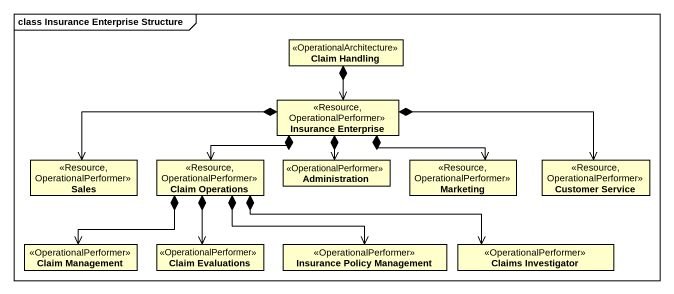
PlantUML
@startuml
mainframe class Insurance Enterprise Structure
hide circle
hide empty members
class "Claim Handling" as Claim_Handling <<OperationalArchitecture>>
class "Insurance Enterprise" as Insurance_Enterprise <<Resource, OperationalPerformer>>
class Sales <<Resource, OperationalPerformer>>
class "Claim Operations" as Claim_Operations <<Resource, OperationalPerformer>>
class Administration <<OperationalPerformer>>
class Marketing <<Resource, OperationalPerformer>>
class "Customer Service" as Customer_Service <<Resource, OperationalPerformer>>
class "Claim Management" as Claim_Management <<OperationalPerformer>>
class "Claim Evaluations" as Claim_Evaluations <<OperationalPerformer>>
class "Insurance Policy Management" as Insurance_Policy_Management <<OperationalPerformer>>
class "Claims Investigator" as Claims_Investigator <<OperationalPerformer>>
Insurance_Enterprise <-up-* Claim_Handling
Insurance_Enterprise *-left-> Sales
Insurance_Enterprise *-left-> Claim_Operations
Insurance_Enterprise *--> Administration
Insurance_Enterprise *-right-> Marketing
Insurance_Enterprise *-right-> Customer_Service
Claim_Operations *--> Claim_Management
Claim_Operations *--> Claim_Evaluations
Claim_Operations *-right-> Insurance_Policy_Management
Claim_Operations *-right-> Claims_Investigator
@enduml
